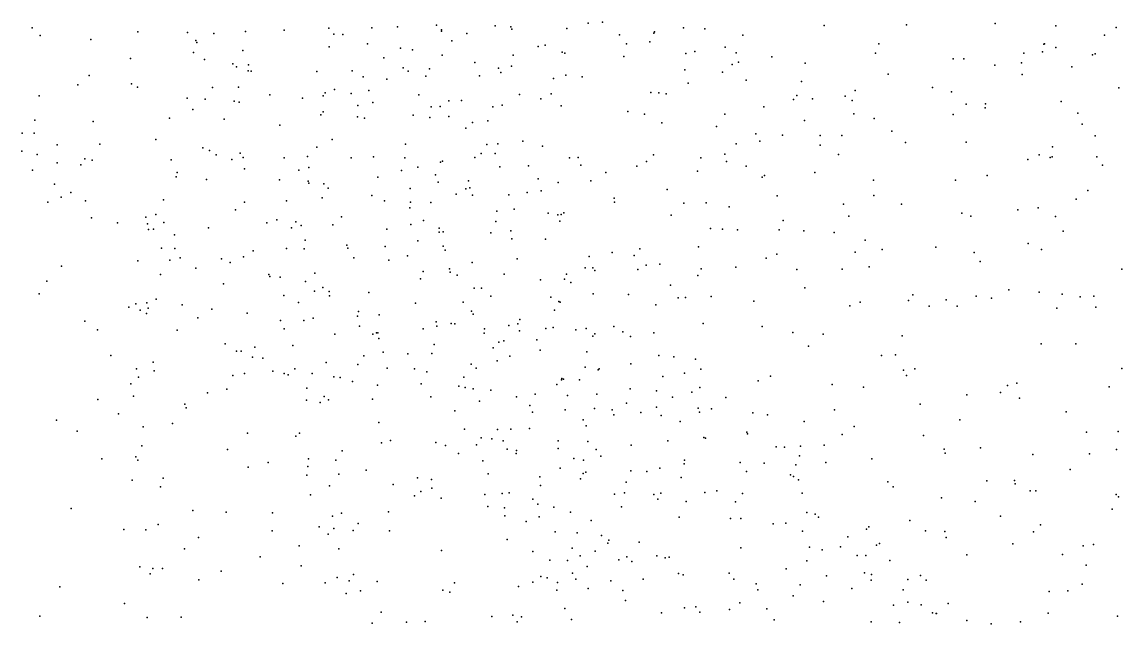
# Model space of a CAD drawing. Header units: metres. Extents: x -25 to 25, y -27.8 to 27.8.
# Drawn here: x -6.384 to -4.837, y 1.71 to 2.557 of the extents above; entities that cross this region are included whole.
import ezdxf

# ---------------------------------------------------------------- set-up
doc = ezdxf.new("R2010")
doc.units = ezdxf.units.M

msp = doc.modelspace()

# ---------------------------------------------------------------- linework, layer by layer
for p in [(-5.5882, 2.5549, 28.6997), (-5.568, 2.5567, 0.9228), (-5.1404, 2.5528, 12.7356), (-5.0158, 2.5544, 17.0947), (-6.37, 2.5486, 16.7158), (-6.3585, 2.5379, 20.8863), (-6.221, 2.5428, -13.1502), (-6.1515, 2.5418, -0.5364), (-6.1142, 2.5406, 13.3322), (-6.0697, 2.5432, -11.0748), (-6.0154, 2.5451, 15.4651), (-5.9525, 2.5481, 16.9015), (-5.9455, 2.5394, -12.4393), (-5.933, 2.5392, 26.1702), (-5.8922, 2.5486, 26.3429), (-5.8559, 2.5498, -0.4616), (-5.8013, 2.5522, 28.1073), (-5.7944, 2.5458, 15.2698), (-5.7942, 2.544, 15.0447), (-5.7588, 2.5404, 25.677), (-5.7189, 2.5515, 28.4214), (-5.6966, 2.5501, 26.6647), (-5.6955, 2.5465, 20.6391), (-5.618, 2.5476, 26.8598), (-5.5437, 2.5385, -12.5829), (-5.4956, 2.5408, 25.4742), (-5.4948, 2.5429, 15.1942), (-5.4537, 2.5485, -23.3713), (-5.4237, 2.5471, 18.7371), (-5.3704, 2.5383, 12.6759), (-5.2563, 2.5517, 13.8004), (-4.9304, 2.5514, -12.1811), (-4.862, 2.5381, 29.4633), (-4.8453, 2.5492, 12.9789), (-6.2871, 2.5319, 16.7338), (-6.1397, 2.5305, 15.5418), (-6.1384, 2.528, 13.6228), (-5.9521, 2.5219, 12.9627), (-5.8984, 2.5261, 15.4262), (-5.7795, 2.5303, 16.9682), (-5.6585, 2.5222, 26.7496), (-5.6483, 2.5239, 27.0373), (-5.5339, 2.526, 28.785), (-5.5013, 2.5289, 0.019), (-5.3951, 2.5213, 16.1392), (-5.1792, 2.526, 26.6898), (-4.9474, 2.5257, 18.9871), (-4.9461, 2.5258, 25.348), (-6.143, 2.5136, 13.4451), (-6.0736, 2.5167, 18.6214), (-5.8753, 2.5064, 25.8213), (-5.852, 2.5198, 26.4598), (-5.8348, 2.5178, 27.9241), (-5.7933, 2.51, 26.5517), (-5.6933, 2.5102, 18.5537), (-5.6245, 2.5145, 26.9898), (-5.6207, 2.5128, 25.5393), (-5.538, 2.5082, 20.6347), (-5.4504, 2.5125, 26.9144), (-5.4381, 2.5154, -12.3947), (-5.3797, 2.5132, 17.0689), (-5.3296, 2.5075, -12.0436), (-5.1841, 2.513, 17.0705), (-4.9755, 2.5129, 17.0262), (-4.9493, 2.5149, 25.855), (-4.9303, 2.521, 12.8701), (-4.879, 2.5107, 1.1064), (-4.8751, 2.5119, 25.3361), (-6.2314, 2.5055, 22.1254), (-6.1273, 2.504, 13.8678), (-6.0878, 2.4979, 4.2908), (-6.0825, 2.4937, -22.3764), (-6.0658, 2.4966, 22.1748), (-5.8479, 2.4922, -22.9022), (-5.8112, 2.4908, 12.7941), (-5.7473, 2.4996, 28.2941), (-5.7139, 2.4917, 12.7396), (-5.6958, 2.4944, 27.1923), (-5.3857, 2.4968, 25.4001), (-5.3764, 2.5001, 15.9004), (-5.2828, 2.4988, 17.0632), (-5.0748, 2.5048, 29.2472), (-5.0596, 2.505, 25.3399), (-5.0163, 2.4958, 12.7859), (-4.9787, 2.4992, 16.34), (-4.9078, 2.4937, 29.3983), (-6.2897, 2.4815, 22.499), (-6.0662, 2.4879, 22.5909), (-6.0619, 2.4878, 16.8279), (-5.9694, 2.487, 20.7111), (-5.92, 2.4881, 25.9079), (-5.9043, 2.4797, 14.6261), (-5.871, 2.4761, 16.906), (-5.8409, 2.4877, 27.7237), (-5.8161, 2.4805, 14.8535), (-5.7406, 2.4811, 27.3156), (-5.7108, 2.4855, -0.4132), (-5.6369, 2.4774, 28.6148), (-5.6192, 2.482, 12.6846), (-5.5964, 2.4794, 14.8334), (-5.4521, 2.4893, 0.6084), (-5.3993, 2.4864, 15.3028), (-5.1663, 2.4835, 25.3408), (-4.9778, 2.483, 26.0784), (-6.3056, 2.4683, 15.7029), (-6.2303, 2.4696, 15.6312), (-6.2219, 2.4649, 18.7635), (-6.1164, 2.4645, 14.0087), (-6.0795, 2.465, 13.1468), (-5.9447, 2.4618, 26.2606), (-5.8966, 2.4603, 22.5645), (-5.4473, 2.4706, 28.9094), (-5.3659, 2.4748, 29.0175), (-5.288, 2.4729, 29.0838), (-5.2126, 2.4604, 29.1391), (-5.1037, 2.4648, 16.9999), (-4.8416, 2.4641, 12.9324), (-6.36, 2.4527, 16.5283), (-6.1519, 2.4496, 13.3072), (-6.1266, 2.448, 16.7514), (-6.0858, 2.4452, -13.1378), (-6.0357, 2.4542, 14.2754), (-5.9897, 2.4494, 14.4259), (-5.9605, 2.4528, 26.1583), (-5.9578, 2.4571, 27.0677), (-5.9211, 2.4563, 26.3665), (-5.8259, 2.4541, 27.6182), (-5.7841, 2.4459, 28.1593), (-5.7659, 2.4464, 15.094), (-5.6847, 2.4546, 28.5177), (-5.6545, 2.4486, 16.977), (-5.64, 2.4557, 26.9449), (-5.4998, 2.4578, 28.8312), (-5.4884, 2.457, 15.0455), (-5.4784, 2.4555, 17.0174), (-5.2991, 2.4476, 15.4673), (-5.2947, 2.4534, 18.7174), (-5.2725, 2.4486, 13.6595), (-5.2267, 2.4524, -23.3969), (-5.2167, 2.4461, 16.1732), (-5.0772, 2.4585, 18.866), (-4.9228, 2.445, 20.5254), (-6.1437, 2.4336, 13.9347), (-6.0789, 2.4439, 15.5573), (-5.9606, 2.4304, 12.9363), (-5.9117, 2.4395, 15.4856), (-5.8909, 2.4436, 26.4448), (-5.8089, 2.4374, 22.2883), (-5.796, 2.4381, 20.7011), (-5.722, 2.4373, 25.5776), (-5.7089, 2.4398, 26.7007), (-5.6259, 2.4389, 26.8501), (-5.5323, 2.4309, 25.4257), (-5.341, 2.4376, 13.8952), (-5.0562, 2.4411, 26.3255), (-5.0296, 2.4359, 16.9448), (-5.0291, 2.4417, 16.1815), (-6.3662, 2.4189, 21.8617), (-6.2842, 2.4169, 16.5722), (-6.1768, 2.4216, 16.6894), (-6.0997, 2.4203, 14.1089), (-5.964, 2.4264, 26.0346), (-5.9124, 2.4235, 12.8666), (-5.9025, 2.4214, -22.6022), (-5.834, 2.4259, 25.6937), (-5.8106, 2.4223, 28.0602), (-5.7837, 2.424, 14.9757), (-5.7507, 2.4154, 15.3537), (-5.729, 2.4177, 15.2017), (-5.5087, 2.4271, -11.6271), (-5.4846, 2.415, 12.6565), (-5.3957, 2.4269, 14.0428), (-5.2837, 2.418, 16.9835), (-5.2143, 2.4276, 15.7664), (-5.186, 2.4209, 12.6758), (-5.0747, 2.4265, 13.4722), (-4.8994, 2.4284, 13.5348), (-4.8935, 2.4132, 25.2738), (-6.3837, 2.4004, 15.9181), (-6.3671, 2.4004, 16.3943), (-6.0217, 2.4116, 16.7977), (-5.7599, 2.4075, 16.9098), (-5.4077, 2.4098, 16.9901), (-5.3524, 2.3996, 26.7782), (-5.1608, 2.4031, 29.1839), (-6.3348, 2.3842, 19.0527), (-6.2748, 2.385, 15.7674), (-6.1958, 2.3913, 27.1058), (-5.9479, 2.3917, 25.8903), (-5.845, 2.3849, 27.8581), (-5.7304, 2.3846, 27.287), (-5.7149, 2.3856, -11.4336), (-5.6797, 2.3891, 18.3483), (-5.6523, 2.3822, 28.581), (-5.3799, 2.3855, 29.0065), (-5.3467, 2.3891, 15.1419), (-5.3147, 2.3975, 25.3296), (-5.2618, 2.3969, 1.103), (-5.2617, 2.3833, 12.662), (-5.2313, 2.3969, 20.5878), (-5.1417, 2.3873, 25.2721), (-5.0564, 2.3879, 29.2757), (-4.8749, 2.3967, 15.8655), (-6.3841, 2.3749, 16.0261), (-6.3628, 2.3706, 21.1097), (-6.1296, 2.3796, 14.0223), (-6.1205, 2.3759, 20.8786), (-6.111, 2.3701, 13.155), (-6.0774, 2.3722, 14.1789), (-5.9828, 2.3677, 26.2301), (-5.9696, 2.3808, 14.4797), (-5.8899, 2.367, -13.0237), (-5.7384, 2.3719, 28.3214), (-5.7189, 2.3718, 12.7231), (-5.4963, 2.3699, 16.9464), (-5.3956, 2.371, 0.0407), (-5.2361, 2.3706, 13.4686), (-4.9538, 2.3698, 15.7134), (-4.9357, 2.3673, 18.9194), (-4.9349, 2.3812, 16.8694), (-4.8727, 2.3671, 12.8735), (-6.3347, 2.3587, -13.2355), (-6.3013, 2.3557, 22.5933), (-6.2958, 2.3644, 16.4951), (-6.2856, 2.3625, -0.6236), (-6.1744, 2.3628, 13.817), (-6.0891, 2.3635, 16.7144), (-6.0732, 2.3661, 15.6261), (-6.0154, 2.3657, 14.3539), (-5.9808, 2.3522, -11.1099), (-5.9213, 2.3655, 15.5613), (-5.8458, 2.3655, 26.5579), (-5.8275, 2.3528, 27.972), (-5.7954, 2.3595, 26.634), (-5.7926, 2.3612, 28.1246), (-5.7475, 2.3663, 15.0623), (-5.7122, 2.353, 15.4353), (-5.6721, 2.3544, 25.4913), (-5.6142, 2.3656, -12.6855), (-5.6022, 2.3661, 20.6899), (-5.5981, 2.3553, 14.6432), (-5.5196, 2.3539, 25.3841), (-5.5058, 2.3606, 18.4324), (-5.4294, 2.3659, 25.3558), (-5.3935, 2.3606, -12.2531), (-5.3656, 2.3542, -12.0839), (-4.9697, 2.3634, 25.6398), (-4.9381, 2.3661, 12.8112), (-4.8647, 2.3552, 16.8308), (-6.3693, 2.3483, 21.6962), (-6.1673, 2.3389, 13.2676), (-6.1661, 2.3451, 15.7277), (-6.0713, 2.3502, 13.062), (-5.9949, 2.3483, 26.1233), (-5.8839, 2.3387, 25.7119), (-5.8504, 2.3479, 16.8456), (-5.8027, 2.3419, 27.5069), (-5.6582, 2.3361, 27.1286), (-5.5629, 2.345, 14.4427), (-5.4344, 2.3471, 28.9281), (-5.3432, 2.3384, 0.2431), (-5.3402, 2.341, 12.6491), (-5.2693, 2.345, 29.1003), (-5.0268, 2.3408, 12.7477), (-6.3385, 2.3288, 27.1125), (-6.1246, 2.3354, 21.9353), (-6.022, 2.335, 12.9902), (-5.9815, 2.3331, 25.9616), (-5.9806, 2.3303, 21.9992), (-5.9595, 2.3294, 26.3456), (-5.9537, 2.3232, 16.7755), (-5.8384, 2.3228, 22.4644), (-5.7988, 2.3316, 14.8618), (-5.7601, 2.3223, 14.9583), (-5.7563, 2.3333, 22.1658), (-5.7545, 2.3236, 27.3907), (-5.6302, 2.3312, 26.9591), (-5.5841, 2.3333, 28.6759), (-5.477, 2.3214, -12.4117), (-5.1868, 2.3343, 12.6685), (-5.0716, 2.3345, 25.7586), (-6.3288, 2.3104, 16.0618), (-6.3156, 2.3169, 16.3208), (-6.2948, 2.3052, 15.9538), (-6.185, 2.3068, 16.5555), (-6.012, 2.3051, 18.472), (-5.9621, 2.3094, 15.6327), (-5.892, 2.3128, 26.4946), (-5.8744, 2.3053, 12.8029), (-5.7735, 2.3148, 25.5722), (-5.7504, 2.3133, 28.2241), (-5.6996, 2.3135, 26.7464), (-5.6738, 2.3171, 15.1831), (-5.6541, 2.3192, 15.3411), (-5.5515, 2.3089, 12.6558), (-5.322, 2.3123, 0.4142), (-5.1863, 2.3129, 25.2557), (-4.9017, 2.3075, 29.403), (-4.8854, 2.3199, 25.2277), (-6.348, 2.3036, 21.5084), (-6.084, 2.2927, 16.6481), (-6.0713, 2.3034, 18.6348), (-5.8387, 2.2954, 27.7519), (-5.8378, 2.3036, 27.8359), (-5.8092, 2.3028, -11.3322), (-5.7165, 2.2906, 15.5146), (-5.6918, 2.2936, 16.864), (-5.5509, 2.3032, 16.899), (-5.4533, 2.3022, 26.87), (-5.4219, 2.3024, 12.6414), (-5.3898, 2.2968, -11.9422), (-5.2287, 2.3008, 16.8701), (-5.1475, 2.3008, 16.847), (-4.9837, 2.2925, 29.3277), (-4.955, 2.2956, 13.4228), (-6.2862, 2.2815, 3.6344), (-6.2497, 2.2742, 16.385), (-6.21, 2.2823, 13.4919), (-6.1958, 2.286, 4.2045), (-6.1846, 2.2747, 13.8474), (-6.0396, 2.2743, 22.6158), (-6.0259, 2.2785, 14.3153), (-5.9992, 2.2759, 20.9466), (-5.935, 2.2829, 14.5321), (-5.8193, 2.2775, 14.7563), (-5.7178, 2.2761, 27.2834), (-5.644, 2.2877, -22.8996), (-5.6307, 2.2856, -0.4522), (-5.6276, 2.2766, 15.4301), (-5.6257, 2.2862, 26.8696), (-5.622, 2.2885, 27.0691), (-5.4713, 2.2853, 25.3553), (-5.3138, 2.2778, 0.9), (-5.2216, 2.2838, 15.1337), (-5.0624, 2.288, 25.2233), (-5.0499, 2.2839, 16.8034), (-4.9307, 2.2831, 1.1124), (-6.2077, 2.2728, 15.851), (-6.2063, 2.265, -10.7205), (-6.1991, 2.2652, 13.7626), (-6.1217, 2.2675, 14.0908), (-6.0049, 2.2675, -10.9584), (-5.9915, 2.2705, 14.4093), (-5.9469, 2.2717, 25.8166), (-5.871, 2.2656, -0.6088), (-5.8373, 2.2722, 25.6364), (-5.7977, 2.2611, -12.9358), (-5.7975, 2.2667, 26.648), (-5.7917, 2.2616, 22.0297), (-5.7247, 2.2605, 28.2965), (-5.6965, 2.263, 25.4897), (-5.4161, 2.2662, 14.8848), (-5.3989, 2.2656, -12.3148), (-5.3778, 2.2645, 20.6533), (-5.3196, 2.2644, 16.8552), (-5.2846, 2.2629, 12.6503), (-5.2422, 2.2609, -23.2209), (-4.9201, 2.2626, 15.4574), (-6.1698, 2.2576, 13.9441), (-5.9859, 2.2501, 12.9133), (-5.9274, 2.2431, 21.8787), (-5.8275, 2.2491, 12.7523), (-5.6952, 2.2518, 15.0601), (-5.6481, 2.2516, 27.1512), (-5.1986, 2.2499, 29.1418), (-4.9691, 2.2454, -23.2413), (-6.1878, 2.2388, 13.2663), (-6.169, 2.2381, 21.1765), (-6.0591, 2.2352, -0.6652), (-6.0123, 2.2382, -13.1295), (-5.9873, 2.2378, 15.7317), (-5.9258, 2.2388, 16.7291), (-5.8736, 2.241, 14.637), (-5.8421, 2.228, 15.6753), (-5.7919, 2.2417, 27.5322), (-5.7892, 2.2358, 28.0332), (-5.5543, 2.2326, 28.6813), (-5.5233, 2.2285, -0.3299), (-5.5151, 2.2379, 14.0803), (-5.4329, 2.2408, 16.8521), (-5.3228, 2.2303, 0.1079), (-5.2124, 2.233, 16.7981), (-5.1745, 2.2367, 26.0973), (-5.0989, 2.2399, 29.2177), (-5.0453, 2.2324, 15.2434), (-4.9504, 2.2367, 16.7352), (-6.3286, 2.2136, 4.4214), (-6.2212, 2.2209, 16.0383), (-6.1761, 2.2219, 21.5828), (-6.1619, 2.2249, 3.8926), (-6.1037, 2.2235, 27.1749), (-6.0916, 2.2186, 15.8229), (-6.0724, 2.2267, 16.5945), (-5.9175, 2.2252, 26.4684), (-5.8682, 2.2219, -11.1589), (-5.7509, 2.2186, 14.8887), (-5.688, 2.2239, 28.3973), (-5.5865, 2.2268, 15.3514), (-5.5065, 2.2146, 28.7856), (-5.4871, 2.2163, 13.9), (-5.3804, 2.2122, 28.9658), (-5.3378, 2.2245, 18.4317), (-5.1929, 2.2125, 18.593), (-5.0367, 2.2198, 18.7676), (-6.1892, 2.2018, 16.3495), (-6.1398, 2.2104, 15.8956), (-6.0368, 2.2017, 21.1009), (-6.0357, 2.1991, 14.264), (-6.0209, 2.1978, 26.1095), (-5.9724, 2.2034, 25.8789), (-5.8198, 2.206, 27.6633), (-5.7829, 2.2095, -22.609), (-5.7819, 2.2049, 25.5505), (-5.7723, 2.2007, 27.0689), (-5.7061, 2.2021, 20.858), (-5.6183, 2.202, 18.2154), (-5.5923, 2.2109, 26.9682), (-5.5816, 2.2109, 15.2473), (-5.5788, 2.2072, 15.4851), (-5.5182, 2.2087, 16.8228), (-5.4336, 2.2003, -0.2035), (-5.4292, 2.2097, 13.604), (-5.2947, 2.2086, 25.2515), (-5.2306, 2.2094, 13.367), (-4.8373, 2.2091, 16.7011), (-6.349, 2.1924, -22.271), (-6.1007, 2.1884, 14.136), (-5.9855, 2.1917, 16.6327), (-5.961, 2.1834, 26.4051), (-5.8239, 2.1955, 14.6884), (-5.7484, 2.1824, 26.7124), (-5.7378, 2.1823, 15.6879), (-5.6551, 2.1942, 25.4448), (-5.6212, 2.1949, 15.5634), (-5.6124, 2.1903, 26.924), (-5.4721, 2.1869, 12.6447), (-5.2834, 2.1829, 0.603), (-6.3599, 2.1743, 22.611), (-6.1955, 2.1671, 13.8391), (-6.0161, 2.172, 26.2298), (-5.973, 2.1783, 14.4088), (-5.9521, 2.1777, 27.1497), (-5.9517, 2.1716, 21.7374), (-5.8965, 2.1765, 15.7638), (-5.7249, 2.1713, 28.2294), (-5.6403, 2.1698, 16.7836), (-5.5808, 2.1746, 15.1678), (-5.5311, 2.1735, 15.3902), (-5.4615, 2.1689, 25.3223), (-5.4513, 2.1692, -12.1307), (-5.4148, 2.1707, 16.7843), (-5.1312, 2.173, 25.1946), (-5.0844, 2.1663, 20.5076), (-5.0424, 2.1712, 12.7304), (-5.0208, 2.1683, 16.6901), (-4.9965, 2.18, 29.2973), (-4.9537, 2.177, -12.3396), (-4.9214, 2.1741, 25.1771), (-4.8961, 2.1701, 12.8222), (-4.877, 2.1713, 18.9166), (-6.2337, 2.1558, 4.0556), (-6.2241, 2.1604, 13.5066), (-6.2178, 2.1514, 13.6849), (-6.2084, 2.1619, 13.3575), (-6.2065, 2.1542, 19.15), (-6.1589, 2.1592, 13.1843), (-6.117, 2.1529, 16.3948), (-5.9955, 2.1621, 12.917), (-5.8308, 2.1616, 26.6269), (-5.7639, 2.163, 22.304), (-5.7522, 2.1503, 21.8817), (-5.6353, 2.1515, 27.1526), (-5.6294, 2.1636, 26.8262), (-5.6273, 2.1629, 28.5071), (-5.4928, 2.1591, -12.3052), (-5.3551, 2.1644, -0.0441), (-5.2202, 2.1578, 25.2137), (-5.2053, 2.1626, 16.7309), (-5.1376, 2.1653, 12.6869), (-5.1085, 2.157, 29.1972), (-5.0689, 2.1573, 25.7524), (-4.9291, 2.1543, 29.3516), (-4.8742, 2.1559, 15.2354), (-6.2958, 2.1359, 3.5218), (-6.2089, 2.1469, 3.7201), (-6.1369, 2.1406, 16.1163), (-6.0676, 2.1473, 15.9254), (-6.0205, 2.1372, 26.0056), (-5.9876, 2.1372, 26.308), (-5.9747, 2.1403, 15.8456), (-5.9121, 2.1431, 22.5146), (-5.911, 2.1495, -10.845), (-5.882, 2.1452, 12.8007), (-5.8016, 2.1353, 16.704), (-5.7497, 2.146, 27.4428), (-5.6842, 2.1384, 28.3443), (-6.278, 2.1238, 27.1912), (-6.1657, 2.1232, -0.6992), (-6.0156, 2.1252, 18.6231), (-5.9094, 2.1292, 14.4947), (-5.8858, 2.1195, -12.6038), (-5.8837, 2.1195, 25.68), (-5.8199, 2.1255, 14.6324), (-5.8006, 2.1291, 27.8525), (-5.7806, 2.133, 12.734), (-5.7756, 2.1321, 27.9792), (-5.7342, 2.1192, 28.1439), (-5.7338, 2.1253, 25.4984), (-5.6993, 2.13, 27.2928), (-5.6869, 2.1324, 26.7665), (-5.6846, 2.1225, -12.7324), (-5.6475, 2.1258, 15.7055), (-5.637, 2.1273, 15.0006), (-5.6052, 2.1238, 14.5171), (-5.591, 2.126, -11.6153), (-5.5521, 2.1288, 12.6555), (-5.5391, 2.1212, 14.6869), (-5.4958, 2.1197, 15.5356), (-5.4263, 2.133, 28.8759), (-5.3432, 2.1286, 12.6484), (-5.3004, 2.1201, 16.711), (-6.0985, 2.1042, 16.2785), (-5.9441, 2.1177, 25.7653), (-5.8906, 2.1179, 26.5237), (-5.8821, 2.1119, 21.1479), (-5.7137, 2.1064, 14.8282), (-5.7065, 2.1083, 15.7788), (-5.6603, 2.1098, -12.4831), (-5.5814, 2.1151, 27.077), (-5.5785, 2.1181, 26.9852), (-5.5284, 2.1145, 25.3526), (-5.2573, 2.118, 29.0653), (-5.1466, 2.1153, 16.6688), (-4.9509, 2.1042, 12.7804), (-4.902, 2.104, 16.6496), (-6.0823, 2.0939, 16.183), (-6.076, 2.0941, 22.6015), (-6.0565, 2.0994, 16.0228), (-6.0031, 2.1018, 15.9579), (-5.8762, 2.0924, 15.8552), (-5.8415, 2.09, 14.5585), (-5.8077, 2.0905, 25.5811), (-5.8046, 2.1032, -12.9332), (-5.7217, 2.0988, 20.9909), (-5.6554, 2.0953, 14.1824), (-5.5897, 2.093, 26.874), (-5.2783, 2.1007, 26.4988), (-5.1559, 2.0886, 25.1935), (-6.2592, 2.0879, -10.5152), (-6.1998, 2.0783, 13.2643), (-6.0602, 2.0855, 18.9684), (-6.0456, 2.0842, 16.3678), (-5.9563, 2.0779, 14.3917), (-5.9117, 2.0752, 15.932), (-5.9033, 2.0875, 21.4291), (-5.7526, 2.0757, 14.7146), (-5.716, 2.0801, 27.3851), (-5.6982, 2.0867, 28.2456), (-5.5278, 2.0759, 28.6515), (-5.4887, 2.0877, -11.9887), (-5.4677, 2.0861, 15.2765), (-5.437, 2.0827, 15.3933), (-5.1754, 2.0876, 18.4954), (-6.2232, 2.0691, 13.4208), (-6.1984, 2.0661, 13.824), (-6.0878, 2.0598, 14.115), (-6.0713, 2.0625, 13.008), (-6.0312, 2.0656, 16.1003), (-6.0153, 2.0627, 26.1764), (-6.0099, 2.0605, 26.0769), (-6.0005, 2.0691, 12.9213), (-5.9759, 2.0624, -13.1103), (-5.9458, 2.0578, 16.0086), (-5.8707, 2.0702, 16.5652), (-5.8323, 2.0689, 26.6033), (-5.8149, 2.0647, 21.5791), (-5.763, 2.0574, 27.6288), (-5.7453, 2.0699, 16.6334), (-5.5923, 2.0713, 15.7441), (-5.5741, 2.0675, 13.9114), (-5.5724, 2.0691, 15.0382), (-5.4828, 2.0585, 13.5151), (-5.4524, 2.0629, -12.4041), (-5.4295, 2.0687, 15.4926), (-5.3318, 2.0587, -22.7833), (-5.1447, 2.0674, 25.8974), (-5.1405, 2.0597, 29.1534), (-5.1286, 2.069, 12.6965), (-4.8374, 2.0696, 12.8669), (-6.2312, 2.0479, 13.5403), (-6.2202, 2.0572, 13.7185), (-5.9835, 2.0418, 25.9352), (-5.9369, 2.057, 16.4753), (-5.9195, 2.0513, -10.6838), (-5.8843, 2.046, 14.4714), (-5.8229, 2.0478, 15.9156), (-5.7699, 2.0446, 27.0791), (-5.7609, 2.0427, 27.8889), (-5.6321, 2.0471, 15.8266), (-5.6256, 2.0538, 22.0302), (-5.6249, 2.0556, -12.5949), (-5.6225, 2.0544, 16.6624), (-5.6002, 2.0535, -0.4597), (-5.431, 2.0427, 12.648), (-5.3487, 2.0522, 28.9497), (-5.2448, 2.0471, 0.8136), (-5.2009, 2.0435, 14.8171), (-4.9981, 2.0455, 25.1707), (-4.9851, 2.0489, 29.2689), (-4.8555, 2.0437, 29.3684), (-6.2274, 2.0305, 13.6326), (-6.1233, 2.0353, 13.0787), (-6.0963, 2.0404, -13.2076), (-5.9593, 2.0301, 16.3303), (-5.891, 2.0266, 26.5067), (-5.809, 2.0295, 21.2636), (-5.7496, 2.0408, 26.6899), (-5.7249, 2.039, 15.8805), (-5.6886, 2.0298, 21.7414), (-5.6626, 2.0335, -11.3276), (-5.6172, 2.0317, 26.8002), (-5.5756, 2.0334, -22.6654), (-5.5288, 2.0409, 13.6966), (-5.4918, 2.0382, 16.6326), (-5.4696, 2.0293, 25.3289), (-5.442, 2.0362, 15.1925), (-5.3942, 2.0286, 15.3236), (-5.0557, 2.0323, -22.8908), (-5.008, 2.0356, 14.9711), (-4.9814, 2.0277, 12.7632), (-6.2774, 2.0259, 3.8738), (-6.1553, 2.0192, 27.2109), (-6.1531, 2.0142, 13.9643), (-5.984, 2.0252, 18.7654), (-5.9646, 2.0215, 26.3407), (-5.9531, 2.0256, 16.1918), (-5.7409, 2.0234, 27.9909), (-5.6702, 2.0177, 25.4638), (-5.6202, 2.0114, 28.3763), (-5.5791, 2.0133, 28.4733), (-5.554, 2.0112, 15.8066), (-5.5342, 2.0208, 27.0465), (-5.4918, 2.0152, 28.7095), (-5.4331, 2.0136, 20.7364), (-5.4144, 2.013, 16.5932), (-5.2414, 2.0112, 29.0543), (-5.1213, 2.0195, 1.0523), (-6.3356, 1.9968, -12.6383), (-6.2484, 2.0057, 22.5912), (-5.7753, 2.01, 25.5581), (-5.6663, 2.0081, 27.3204), (-5.5949, 1.9975, 15.8953), (-5.5519, 2.0043, 26.9165), (-5.5139, 2.0077, 12.6605), (-5.4852, 2.0033, -0.2955), (-5.4312, 2.008, 28.8242), (-5.3565, 2.0073, 15.4448), (-5.3357, 2.0044, 26.6576), (-5.0654, 1.9975, 16.5783), (-4.9156, 2.0087, 16.6057), (-6.3064, 1.9812, 19.3493), (-6.2138, 1.9877, -22.4391), (-6.1726, 1.9921, 13.2044), (-5.8822, 1.9937, 16.1197), (-5.7617, 1.984, 14.5808), (-5.7155, 1.9839, 12.7182), (-5.6966, 1.9843, -10.891), (-5.6703, 1.9852, 14.745), (-5.5906, 1.9888, 27.1837), (-5.4584, 1.9951, 15.1031), (-5.3647, 1.98, 15.5924), (-5.2841, 1.9948, 12.668), (-5.2139, 1.9882, 25.209), (-4.887, 1.9801, 29.3209), (-4.8429, 1.981, -23.0857), (-6.0668, 1.9788, -12.7137), (-5.9992, 1.9744, 26.1484), (-5.9938, 1.9788, 22.502), (-5.8788, 1.9649, -0.621), (-5.8661, 1.9685, 16.2289), (-5.802, 1.9653, 16.3975), (-5.7386, 1.972, 27.6075), (-5.7232, 1.9706, 27.5041), (-5.7074, 1.968, -12.7362), (-5.63, 1.9679, 20.9927), (-5.5885, 1.967, -11.7233), (-5.4759, 1.968, 15.8141), (-5.4254, 1.9727, 15.7439), (-5.4232, 1.9717, 14.6407), (-5.3637, 1.9778, 15.2434), (-5.2308, 1.9769, 18.3623), (-5.1162, 1.9754, 29.1574), (-6.2158, 1.9606, 13.7189), (-6.0949, 1.9556, 13.0499), (-5.934, 1.9538, 14.3069), (-5.7886, 1.9612, 16.0702), (-5.7705, 1.95, 26.651), (-5.7452, 1.9622, 18.2108), (-5.702, 1.956, 28.0849), (-5.6891, 1.9498, 16.4541), (-5.6887, 1.9544, 14.6615), (-5.63, 1.9569, -11.0374), (-5.5767, 1.9558, 18.1973), (-5.5274, 1.9616, 16.5254), (-5.3234, 1.9596, 15.5085), (-5.3118, 1.959, 25.2412), (-5.2893, 1.9602, 28.9968), (-5.2563, 1.9617, 0.5993), (-5.0873, 1.9562, 13.41), (-5.0861, 1.9505, 25.1761), (-5.0363, 1.9581, 20.4744), (-4.883, 1.9497, 13.4126), (-4.8449, 1.9556, 15.0219), (-6.2718, 1.9423, -13.2991), (-6.2242, 1.9453, 13.6245), (-6.221, 1.9407, 13.4202), (-6.0378, 1.9372, -0.6727), (-5.9813, 1.9426, 26.2363), (-5.9428, 1.9406, 25.8333), (-5.7363, 1.9395, 16.1392), (-5.6081, 1.9432, -11.5043), (-5.5947, 1.9405, 25.4124), (-5.57, 1.9464, -11.9111), (-5.4532, 1.9353, 28.7654), (-5.4527, 1.9407, 16.4842), (-5.3744, 1.9373, 12.6683), (-5.3407, 1.9366, -0.0108), (-5.2961, 1.9339, 15.3359), (-5.291, 1.9469, 16.502), (-5.2539, 1.9374, 26.3019), (-5.189, 1.9423, 16.4948), (-4.9625, 1.9486, 29.2509), (-6.0659, 1.931, 14.0863), (-5.9837, 1.9197, 14.1928), (-5.9823, 1.9318, 26.0188), (-5.9384, 1.9209, -22.6493), (-5.9002, 1.9265, 12.8459), (-5.7285, 1.9213, 25.5347), (-5.6274, 1.9292, 12.6913), (-5.595, 1.9219, 28.3488), (-5.5911, 1.9238, 16.0388), (-5.5278, 1.9258, 16.4243), (-5.5054, 1.9247, 28.6079), (-5.4871, 1.9294, 15.9817), (-5.3655, 1.9245, 13.4987), (-5.3033, 1.9202, 0.1491), (-4.9104, 1.9273, 12.8207), (-6.229, 1.9125, 13.5028), (-6.1893, 1.9032, 13.2544), (-6.1856, 1.9152, 13.829), (-5.9516, 1.9047, 26.3118), (-5.862, 1.9066, 14.3767), (-5.828, 1.9157, 22.325), (-5.8082, 1.9134, -12.9285), (-5.6559, 1.917, 13.9675), (-5.6549, 1.905, 16.3053), (-5.5989, 1.9142, 16.3787), (-5.5346, 1.9095, 26.8897), (-5.457, 1.9165, 14.9708), (-5.2991, 1.9175, 15.241), (-5.2923, 1.9132, 15.623), (-5.1667, 1.9104, 29.104), (-5.1591, 1.9031, -12.493), (-5.0272, 1.9117, 12.7644), (-4.9884, 1.9122, 16.5131), (-4.9875, 1.9073, 18.759), (-5.9785, 1.892, 12.9309), (-5.8322, 1.8904, 26.5399), (-5.8235, 1.8966, 12.7921), (-5.8077, 1.9011, 14.2513), (-5.7949, 1.8872, 14.4393), (-5.7335, 1.8925, 14.4821), (-5.7091, 1.8939, 27.9244), (-5.699, 1.8947, 21.4953), (-5.551, 1.8928, -11.1927), (-5.5371, 1.8947, 28.4673), (-5.4955, 1.8922, 16.0609), (-5.4859, 1.8941, 14.8817), (-5.4239, 1.895, 16.3429), (-5.4071, 1.8975, 15.939), (-5.3709, 1.8938, 15.0589), (-5.287, 1.8944, 12.6895), (-5.091, 1.8879, 16.4371), (-4.9662, 1.8977, 25.1737), (-4.9584, 1.8977, 25.8709), (-4.8457, 1.8924, 29.3236), (-4.8424, 1.8889, 16.5167), (-6.3149, 1.8726, 22.5275), (-5.729, 1.8754, 26.6545), (-5.7057, 1.8736, 27.7926), (-5.6658, 1.886, 27.4564), (-5.6588, 1.8787, 25.4929), (-5.6362, 1.8747, 28.1742), (-5.5409, 1.8752, 14.7553), (-5.4902, 1.8857, 27.0278), (-5.4501, 1.8823, 16.2222), (-5.3808, 1.8819, 28.8652), (-5.0437, 1.8825, 1.0331), (-4.8513, 1.8717, 12.8634), (-6.144, 1.8701, 22.5275), (-6.0969, 1.8673, 14.0044), (-6.0319, 1.8667, 12.9918), (-5.9475, 1.8619, 25.9477), (-5.9349, 1.8661, 18.6932), (-5.8688, 1.8682, 25.736), (-5.7052, 1.8626, 14.5128), (-5.6571, 1.8612, -12.542), (-5.6126, 1.8677, 21.8166), (-5.46, 1.8603, 13.608), (-5.3877, 1.8585, 14.9723), (-5.3733, 1.8585, 16.0805), (-5.2803, 1.8669, 26.5047), (-5.2689, 1.8645, 15.7012), (-5.2641, 1.8606, 0.4778), (-5.0081, 1.8619, 16.4376), (-6.2409, 1.8433, 27.2144), (-6.21, 1.8426, 13.3733), (-6.1928, 1.8504, -12.8369), (-6.0321, 1.8411, 19.0931), (-5.9662, 1.8467, 27.1587), (-5.9455, 1.8445, 14.2103), (-5.9182, 1.8417, 25.8624), (-5.9113, 1.8516, 26.3948), (-5.8675, 1.8413, -10.5144), (-5.6751, 1.8543, 27.6083), (-5.5837, 1.8559, 13.8325), (-5.328, 1.8513, 25.2855), (-5.3101, 1.8522, 15.8704), (-5.2865, 1.8408, 18.2652), (-5.1968, 1.8434, 26.1834), (-5.1933, 1.8469, 15.4648), (-5.1358, 1.8559, 18.4746), (-5.1134, 1.8415, 26.016), (-4.9521, 1.8497, 18.9044), (-6.1357, 1.832, 13.9214), (-5.9536, 1.8366, 18.8641), (-5.7019, 1.8289, 12.7496), (-5.6343, 1.84, 26.7205), (-5.6035, 1.8387, -12.0827), (-5.5692, 1.8349, 28.3192), (-5.559, 1.828, 26.778), (-5.5162, 1.8255, -11.0211), (-5.2228, 1.8329, 15.1955), (-5.0866, 1.8403, 25.2014), (-5.0844, 1.8321, 12.7575), (-4.9618, 1.8401, 12.8067), (-6.1558, 1.8161, 13.2019), (-5.9945, 1.8203, 14.1436), (-5.9386, 1.8159, 12.9158), (-5.7943, 1.8136, 26.5426), (-5.6657, 1.8123, 22.1076), (-5.6107, 1.8169, 27.433), (-5.578, 1.8126, 12.7077), (-5.5601, 1.824, 27.3139), (-5.3735, 1.8174, 14.8994), (-5.2767, 1.8184, -22.589), (-5.2589, 1.8145, 15.9661), (-5.2332, 1.8189, 15.8034), (-5.1826, 1.8211, 15.6013), (-5.1782, 1.8236, 16.2832), (-4.9906, 1.823, -22.6372), (-4.8921, 1.8202, 29.2902), (-4.8772, 1.8219, 14.8928), (-6.0491, 1.8047, -10.392), (-5.642, 1.8001, 28.0174), (-5.617, 1.7994, -12.249), (-5.5992, 1.8063, -0.385), (-5.5448, 1.8004, 14.6287), (-5.5338, 1.8047, -11.5163), (-5.5266, 1.7981, 28.4274), (-5.4913, 1.806, 27.1699), (-5.4798, 1.8035, 28.6466), (-5.4743, 1.8041, 12.7009), (-5.2805, 1.7993, 15.028), (-5.2095, 1.8065, 29.0632), (-5.1975, 1.8065, 16.1739), (-5.1637, 1.7997, 15.2968), (-5.0556, 1.8076, 18.6612), (-4.9211, 1.8081, 16.4112), (-6.2185, 1.7906, 13.4922), (-6.2037, 1.7809, 13.6317), (-6.2003, 1.7885, -10.3487), (-6.1863, 1.7883, 13.7402), (-6.1041, 1.7844, -13.2529), (-5.9917, 1.7919, 12.9774), (-5.9178, 1.7797, 26.2762), (-5.61, 1.782, 28.1119), (-5.5893, 1.791, 25.4703), (-5.4611, 1.7814, 26.8223), (-5.4544, 1.7792, 26.9444), (-5.3898, 1.7816, -0.0298), (-5.3096, 1.788, 13.618), (-5.1993, 1.7822, 15.8762), (-5.1897, 1.7799, 12.7372), (-4.8877, 1.7929, -22.9342), (-6.1353, 1.7726, 19.2212), (-6.0171, 1.7671, 14.0479), (-5.9577, 1.7684, 22.3348), (-5.9407, 1.7758, 14.3924), (-5.924, 1.7712, 25.9705), (-5.8848, 1.7701, 26.3757), (-5.7761, 1.768, 12.8173), (-5.666, 1.7692, 26.9904), (-5.6545, 1.777, 27.8933), (-5.6458, 1.7751, 27.6491), (-5.6309, 1.7687, 14.4937), (-5.6052, 1.7735, 21.1103), (-5.556, 1.771, 27.3847), (-5.5108, 1.7732, 25.421), (-5.3833, 1.7735, 20.7613), (-5.3518, 1.7666, -12.6201), (-5.2899, 1.7655, 28.9886), (-5.2528, 1.7781, 25.2808), (-5.1898, 1.772, 15.9974), (-5.1384, 1.7727, 13.5402), (-5.1206, 1.7786, 15.4261), (-5.1127, 1.7719, 15.5302), (-4.8931, 1.7664, 12.8563), (-6.3307, 1.7627, 19.3888), (-5.9283, 1.7531, 26.1683), (-5.9079, 1.7568, 14.1906), (-5.7921, 1.7577, 25.7033), (-5.7827, 1.755, 14.3217), (-5.6859, 1.7629, 25.5734), (-5.6318, 1.758, 26.6824), (-5.5879, 1.7604, 18.2242), (-5.5391, 1.7575, 28.3327), (-5.3492, 1.7582, 28.9062), (-5.2997, 1.7498, 12.7376), (-5.2173, 1.7601, 15.0696), (-5.1448, 1.7582, 16.1058), (-4.9396, 1.7559, -12.4416), (-4.9133, 1.7567, 25.1985), (-6.2398, 1.7392, -22.5496), (-5.5357, 1.7433, -10.8041), (-5.4524, 1.7331, 14.6368), (-5.4365, 1.7345, 28.777), (-5.3746, 1.7402, 25.3584), (-5.2569, 1.742, 14.9652), (-5.1585, 1.7368, 29.1091), (-5.1383, 1.741, 20.5661), (-5.1199, 1.7371, 15.7792), (-5.0818, 1.739, 15.6273), (-6.359, 1.7212, 22.4154), (-6.2079, 1.7195, -13.2996), (-6.1604, 1.72, -13.87), (-5.8791, 1.7271, 18.4821), (-5.7233, 1.7208, 25.6449), (-5.6939, 1.7225, 26.6033), (-5.6818, 1.7205, 14.3847), (-5.621, 1.732, 21.5923), (-5.4849, 1.7262, 26.8013), (-5.4311, 1.7269, 18.2433), (-5.389, 1.7309, 14.5332), (-5.3368, 1.7315, 13.7899), (-5.1037, 1.7262, 16.0312), (-5.0984, 1.7252, 26.1574), (-5.098, 1.7249, 15.9336), (-4.9413, 1.7257, 29.2497), (-4.8436, 1.7213, 16.3215), (-5.8918, 1.7116, 12.9215), (-5.8435, 1.7127, 25.8376), (-5.8173, 1.7139, 22.1721), (-5.688, 1.7135, 14.0589), (-5.6114, 1.7167, 21.9652), (-5.3266, 1.7162, 14.7671), (-5.19, 1.7132, 25.2822), (-5.1503, 1.7124, 26.3895), (-5.0554, 1.7154, 15.4757), (-5.0213, 1.7103, 29.2045), (-4.9801, 1.7133, 25.2253)]:
    msp.add_point(p)

doc.saveas('drawing.dxf')
